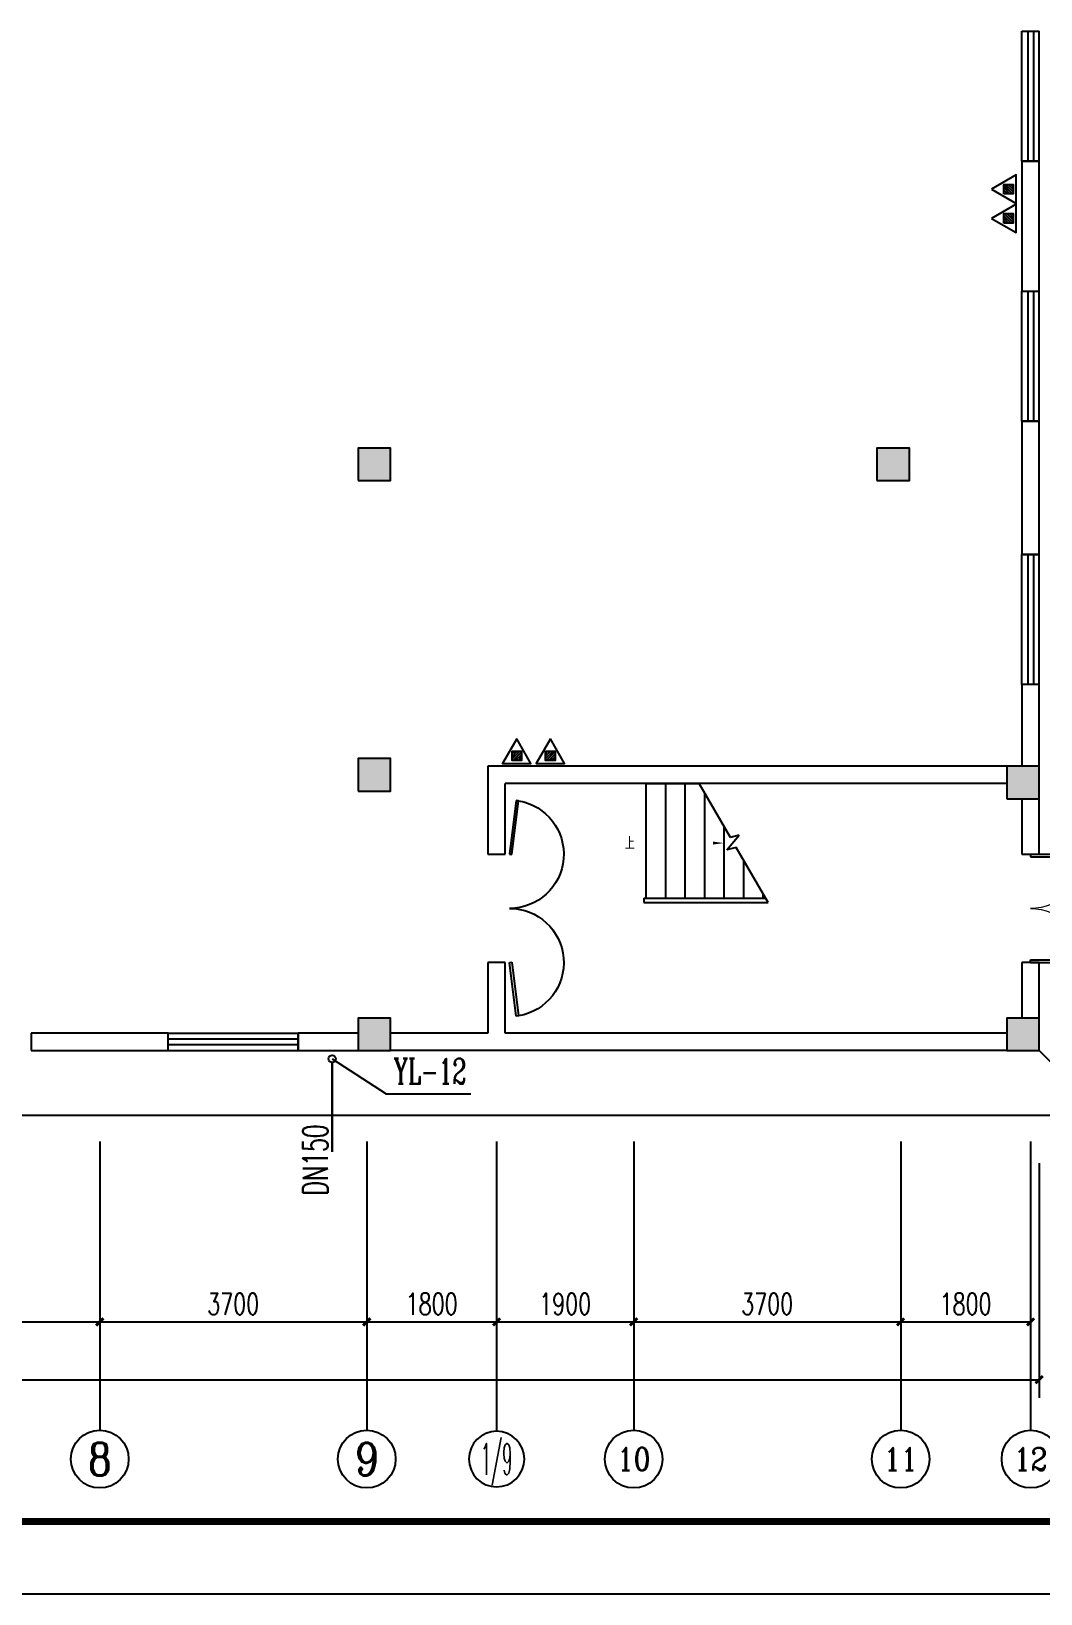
# Model space of a CAD drawing. Extents: x 343352 to 417652, y 770641 to 1036530.
# Drawn here: x 375494 to 389486, y 858981 to 880624 of the extents above; entities that cross this region are included whole.
import ezdxf
from ezdxf.enums import TextEntityAlignment as Align

# ---------------------------------------------------------------- set-up
doc = ezdxf.new("R2010")
doc.units = 0
doc.header["$LTSCALE"] = 1000
doc.header["$MEASUREMENT"] = 0
doc.linetypes.add('CENTER2', pattern=[1.125, 0.75, -0.125, 0.125, -0.125])
for name, color, linetype in [('AXIS', 3, 'Continuous'), ('AXIS_TEXT', 7, 'Continuous'), ('COLUMN', 9, 'Continuous'), ('DIM_SYMB', 3, 'Continuous'), ('DIM_雨水', 3, 'Continuous'), ('EQUIP_消防', 7, 'Continuous'), ('PIPE-雨水', 4, 'CENTER2'), ('PUB_HATCH', 8, 'Continuous'), ('PUB_TITLE', 4, 'Continuous'), ('STAIR', 2, 'Continuous'), ('TEXT_消防', 7, 'Continuous'), ('VPIPE-雨水', 4, 'Continuous'), ('WALL', 9, 'Continuous'), ('WINDOW', 4, 'Continuous')]:
    doc.layers.add(name, color=color, linetype=linetype)
doc.styles.add('_TCH_AXIS', font='COMPLEX', dxfattribs={"bigfont": 'GBCBIG'})
doc.styles.add('_TCH_DIM', font='SIMPLEX', dxfattribs={"bigfont": 'GBCBIG'})
doc.styles.add('_TCH_DIM_T3', font='SIMPLEX', dxfattribs={"width": 0.705882, "bigfont": 'GBCBIG'})
doc.styles.add('_TWT_PIPEDN', font='SIMPLEX', dxfattribs={"width": 0.8, "height": 3.5, "bigfont": 'HZTXT'})
doc.styles.add('_TWT_SERIAL', font='COMPLEX', dxfattribs={"width": 0.8, "height": 3.5, "bigfont": 'HZTXT'})
doc.styles.add('COMPLEX', font='COMPLEX')
doc.dimstyles.new('_TCH_ARCH&&100', dxfattribs={"dimtxt": 297.5, "dimasz": 100, "dimexe": 250, "dimexo": 300, "dimgap": 100, "dimtad": 1, "dimdec": 0, "dimzin": 0, "dimdsep": 46, "dimtxsty": '_TCH_DIM_T3', "dimblk": 'ARCHTICK', "dimcen": 0.09, "dimclrt": 7, "dimazin": 2, "dimtfac": 1, "dimtdec": 0, "dimtix": 1, "dimtmove": 2, "dimatfit": 3, "dimfxl": 0, "dimtolj": 1, "dimtzin": 0, "dimarcsym": 0})

# ---------------------------------------------------------------- blocks, each defined once
blk = doc.blocks.new('_AXISO')
blk.add_circle((0, 0), 0.5)
at = {"layer": 'AXIS_TEXT', "style": 'COMPLEX', "width": 1.041667}
blk.add_attdef('A', text='', height=0.56, dxfattribs=at).set_placement((-0.25, -0.28), (0.25, -0.28), align=Align.FIT)
blk = doc.blocks.new('_ArchTick')
at = {"color": 0, "linetype": 'ByBlock', "const_width": 0.4}
blk.add_lwpolyline([(-0.5, -0.5), (0.5, 0.5)], dxfattribs=at)
blk = doc.blocks.new('*D200')
at = {"layer": 'AXIS', "color": 0, "lineweight": -2}
for p, q in [((372744, 864946), (372744, 862496)), ((376444, 864946), (376444, 862496)), ((372744, 862746), (376444, 862746))]:
    blk.add_line(p, q, dxfattribs=at)
at = {"layer": 'Defpoints', "color": 0}
for p in [(372744, 865246), (376444, 865246), (376444, 862746)]:
    blk.add_point(p, dxfattribs=at)
at = {"layer": 'AXIS', "color": 0, "lineweight": -2, "xscale": 100, "yscale": 100, "zscale": 100, "rotation": 180}
blk.add_blockref('_ArchTick', (372744, 862746), dxfattribs=at)
at = {"layer": 'AXIS', "color": 0, "lineweight": -2, "xscale": 100, "yscale": 100, "zscale": 100}
blk.add_blockref('_ArchTick', (376444, 862746), dxfattribs=at)
at = {"layer": 'AXIS', "color": 7, "insert": (374594, 862995), "char_height": 297.5, "attachment_point": 5, "style": '_TCH_DIM_T3'}
blk.add_mtext('\\A1;3700', dxfattribs=at)
blk = doc.blocks.new('*D201')
at = {"layer": 'AXIS', "color": 0, "lineweight": -2}
for p, q in [((376444, 864946), (376444, 862496)), ((380144, 864946), (380144, 862496)), ((376444, 862746), (380144, 862746))]:
    blk.add_line(p, q, dxfattribs=at)
at = {"layer": 'Defpoints', "color": 0}
for p in [(376444, 865246), (380144, 865246), (380144, 862746)]:
    blk.add_point(p, dxfattribs=at)
at = {"layer": 'AXIS', "color": 0, "lineweight": -2, "xscale": 100, "yscale": 100, "zscale": 100, "rotation": 180}
blk.add_blockref('_ArchTick', (376444, 862746), dxfattribs=at)
at = {"layer": 'AXIS', "color": 0, "lineweight": -2, "xscale": 100, "yscale": 100, "zscale": 100}
blk.add_blockref('_ArchTick', (380144, 862746), dxfattribs=at)
at = {"layer": 'AXIS', "color": 7, "insert": (378294, 862995), "char_height": 297.5, "attachment_point": 5, "style": '_TCH_DIM_T3'}
blk.add_mtext('\\A1;3700', dxfattribs=at)
blk = doc.blocks.new('*D202')
at = {"layer": 'AXIS', "color": 0, "lineweight": -2}
for p, q in [((380144, 864946), (380144, 862496)), ((381944, 864946), (381944, 862496)), ((380144, 862746), (381944, 862746))]:
    blk.add_line(p, q, dxfattribs=at)
at = {"layer": 'Defpoints', "color": 0}
for p in [(380144, 865246), (381944, 865246), (381944, 862746)]:
    blk.add_point(p, dxfattribs=at)
at = {"layer": 'AXIS', "color": 0, "lineweight": -2, "xscale": 100, "yscale": 100, "zscale": 100, "rotation": 180}
blk.add_blockref('_ArchTick', (380144, 862746), dxfattribs=at)
at = {"layer": 'AXIS', "color": 0, "lineweight": -2, "xscale": 100, "yscale": 100, "zscale": 100}
blk.add_blockref('_ArchTick', (381944, 862746), dxfattribs=at)
at = {"layer": 'AXIS', "color": 7, "insert": (381044, 862995), "char_height": 297.5, "attachment_point": 5, "style": '_TCH_DIM_T3'}
blk.add_mtext('\\A1;1800', dxfattribs=at)
blk = doc.blocks.new('*D203')
at = {"layer": 'AXIS', "color": 0, "lineweight": -2}
for p, q in [((381944, 864946), (381944, 862496)), ((383844, 864946), (383844, 862496)), ((381944, 862746), (383844, 862746))]:
    blk.add_line(p, q, dxfattribs=at)
at = {"layer": 'Defpoints', "color": 0}
for p in [(381944, 865246), (383844, 865246), (383844, 862746)]:
    blk.add_point(p, dxfattribs=at)
at = {"layer": 'AXIS', "color": 0, "lineweight": -2, "xscale": 100, "yscale": 100, "zscale": 100, "rotation": 180}
blk.add_blockref('_ArchTick', (381944, 862746), dxfattribs=at)
at = {"layer": 'AXIS', "color": 0, "lineweight": -2, "xscale": 100, "yscale": 100, "zscale": 100}
blk.add_blockref('_ArchTick', (383844, 862746), dxfattribs=at)
at = {"layer": 'AXIS', "color": 7, "insert": (382894, 862995), "char_height": 297.5, "attachment_point": 5, "style": '_TCH_DIM_T3'}
blk.add_mtext('\\A1;1900', dxfattribs=at)
blk = doc.blocks.new('*D204')
at = {"layer": 'AXIS', "color": 0, "lineweight": -2}
for p, q in [((383844, 864946), (383844, 862496)), ((387544, 864946), (387544, 862496)), ((383844, 862746), (387544, 862746))]:
    blk.add_line(p, q, dxfattribs=at)
at = {"layer": 'Defpoints', "color": 0}
for p in [(383844, 865246), (387544, 865246), (387544, 862746)]:
    blk.add_point(p, dxfattribs=at)
at = {"layer": 'AXIS', "color": 0, "lineweight": -2, "xscale": 100, "yscale": 100, "zscale": 100, "rotation": 180}
blk.add_blockref('_ArchTick', (383844, 862746), dxfattribs=at)
at = {"layer": 'AXIS', "color": 0, "lineweight": -2, "xscale": 100, "yscale": 100, "zscale": 100}
blk.add_blockref('_ArchTick', (387544, 862746), dxfattribs=at)
at = {"layer": 'AXIS', "color": 7, "insert": (385694, 862995), "char_height": 297.5, "attachment_point": 5, "style": '_TCH_DIM_T3'}
blk.add_mtext('\\A1;3700', dxfattribs=at)
blk = doc.blocks.new('*D205')
at = {"layer": 'AXIS', "color": 0, "lineweight": -2}
for p, q in [((387544, 864946), (387544, 862496)), ((389344, 864946), (389344, 862496)), ((387544, 862746), (389344, 862746))]:
    blk.add_line(p, q, dxfattribs=at)
at = {"layer": 'Defpoints', "color": 0}
for p in [(387544, 865246), (389344, 865246), (389344, 862746)]:
    blk.add_point(p, dxfattribs=at)
at = {"layer": 'AXIS', "color": 0, "lineweight": -2, "xscale": 100, "yscale": 100, "zscale": 100, "rotation": 180}
blk.add_blockref('_ArchTick', (387544, 862746), dxfattribs=at)
at = {"layer": 'AXIS', "color": 0, "lineweight": -2, "xscale": 100, "yscale": 100, "zscale": 100}
blk.add_blockref('_ArchTick', (389344, 862746), dxfattribs=at)
at = {"layer": 'AXIS', "color": 7, "insert": (388444, 862995), "char_height": 297.5, "attachment_point": 5, "style": '_TCH_DIM_T3'}
blk.add_mtext('\\A1;1800', dxfattribs=at)
blk = doc.blocks.new('*D206')
at = {"layer": 'AXIS', "color": 0, "lineweight": -2}
for p, q in [((352224, 864946), (352224, 861696)), ((389464, 864946), (389464, 861696)), ((352224, 861946), (389464, 861946))]:
    blk.add_line(p, q, dxfattribs=at)
at = {"layer": 'Defpoints', "color": 0}
for p in [(352224, 865246), (389464, 865246), (389464, 861946)]:
    blk.add_point(p, dxfattribs=at)
at = {"layer": 'AXIS', "color": 0, "lineweight": -2, "xscale": 100, "yscale": 100, "zscale": 100, "rotation": 180}
blk.add_blockref('_ArchTick', (352224, 861946), dxfattribs=at)
at = {"layer": 'AXIS', "color": 0, "lineweight": -2, "xscale": 100, "yscale": 100, "zscale": 100}
blk.add_blockref('_ArchTick', (389464, 861946), dxfattribs=at)
at = {"layer": 'AXIS', "color": 7, "insert": (370844, 862195), "char_height": 297.5, "attachment_point": 5, "style": '_TCH_DIM_T3'}
blk.add_mtext('\\A1;37240', dxfattribs=at)
blk = doc.blocks.new('_FZH')
blk.add_lwpolyline([(-0.5, -0.5), (0.5, -0.5), (0.5, 0.5), (-0.5, 0.5)], close=True)
at = {"layer": 'PUB_HATCH'}
blk.add_solid([(-0.5, -0.5), (0.5, -0.5), (-0.5, 0.5), (0.5, 0.5)], dxfattribs=at)
blk = doc.blocks.new('$TCHSYS$WIN2D')
for p, q in [((-0.5, 0.5), (0.5, 0.5)), ((-0.5, 0.5), (-0.5, -0.5)), ((0.5, 0.5), (0.5, -0.5)), ((0.5, 0.167), (-0.5, 0.167)), ((0.5, -0.167), (-0.5, -0.167)), ((-0.5, -0.5), (0.5, -0.5))]:
    blk.add_line(p, q)
blk = doc.blocks.new('$DorLib2D$00000021')
for p, q in [((-0.993, 0.203), (-0.996, 0.181)), ((-0.996, 0.181), (-0.5, 0.12)), ((-0.497, 0.142), (-0.993, 0.203)), ((0.497, 0.142), (0.993, 0.203)), ((0.996, 0.181), (0.5, 0.12)), ((0.993, 0.203), (0.996, 0.181)), ((-0.5, 0.12), (-0.497, 0.142)), ((0.5, 0.12), (0.497, 0.142))]:
    blk.add_line(p, q)
blk.add_lwpolyline([(0.996, 0.181), (0.993, 0.203), (0.993, 0.203)])
for centre, start, end in [((-0.5, 0.12), 0, 170.3998), ((0.5, 0.12), 9.6002, 180)]:
    blk.add_arc(centre, 0.5, start, end)
blk = doc.blocks.new('$DorLib2D$00000002')
for p, q in [((-0.5, 0), (-0.5, 0.4875)), ((-0.475, 0.4875), (-0.5, 0.4875)), ((-0.475, 0), (-0.475, 0.4875)), ((0.475, 0), (0.475, 0.4875)), ((0.475, 0.4875), (0.5, 0.4875)), ((0.5, 0), (0.5, 0.4875)), ((-0.5, 0), (-0.475, 0)), ((0.5, 0), (0.475, 0))]:
    blk.add_line(p, q)
at = {"lineweight": 13}
for centre, start, end in [((-0.4875, 0), 0, 88.53072), ((0.4875, 0), 91.46928, 180)]:
    blk.add_arc(centre, 0.4875, start, end, dxfattribs=at)
blk = doc.blocks.new('$ATTACHMENT$00000214')
h = blk.add_hatch()
h.set_pattern_fill('ANSI31', color=256, scale=200, style=0)
h.set_pattern_definition([(45, (-38543.802, -6842.639), (-17.67767, 17.67767), [])])
h.paths.add_polyline_path([(-65, 2), (65, 2), (65, -128), (-65, -128)])
for points in [[(0, 172), (-198, -172), (198, -172)], [(-65, 2), (65, 2), (65, -128), (-65, -128)]]:
    blk.add_lwpolyline(points, close=True)

msp = doc.modelspace()

# ---------------------------------------------------------------- linework, layer by layer
at = {"color": 2}
msp.add_line((390364.3, 865603.7), (389464.3, 866503.7), dxfattribs=at)
msp.add_lwpolyline([(354144.3, 894643.7), (390364.3, 894643.7), (390364.3, 865603.7), (372744.3, 865603.7)], dxfattribs=at)
at = {"layer": 'AXIS'}
for p, q in [((376444.3, 865246.3), (376444.3, 861246.3)), ((380144.3, 865246.3), (380144.3, 861246.3)), ((381944.3, 865246.3), (381944.3, 861231.3)), ((383844.3, 865246.3), (383844.3, 861246.3)), ((387544.3, 865246.3), (387544.3, 861246.3)), ((389344.3, 865246.3), (389344.3, 861246.3))]:
    msp.add_line(p, q, dxfattribs=at)
at = {"layer": 'DIM_SYMB'}
msp.add_lwpolyline([(383879.3, 869378.7, 0, 0, 0), (385094.3, 869378.7, 0, 40, 0), (384944.3, 869378.7, 0, 0, 0)], format="xyseb", dxfattribs=at)
at = {"layer": 'DIM_雨水'}
for p, q in [((379664.2, 866389.7), (380414.6, 865903.2)), ((380414.6, 865903.2), (381588.7, 865903.2))]:
    msp.add_line(p, q, dxfattribs=at)
at = {"layer": 'PIPE-雨水', "const_width": 35}
msp.add_lwpolyline([(379664.2, 865100.6), (379664.2, 866339.7)], dxfattribs=at)
at = {"layer": 'PUB_TITLE'}
msp.add_lwpolyline([(343352.5, 858980.7), (402752.5, 858980.7), (402752.5, 900980.7), (343352.5, 900980.7)], close=True, dxfattribs=at)
at = {"layer": 'PUB_TITLE', "const_width": 100}
msp.add_lwpolyline([(345852.5, 859980.7), (401752.5, 859980.7), (401752.5, 899980.7), (345852.5, 899980.7)], close=True, dxfattribs=at)
at = {"layer": 'STAIR'}
for p, q in [((384014.3, 870203.7), (384753, 870203.7)), ((384014.3, 870203.7), (384014.3, 868613.7)), ((384284.3, 870203.7), (384284.3, 868613.7)), ((384554.3, 870203.7), (384554.3, 868613.7)), ((385184.4, 869456.6), (384753, 870203.7)), ((384824.3, 870080.2), (384824.3, 868613.7)), ((385094.3, 869612.6), (385094.3, 868613.7)), ((385133.9, 869283.3), (385306.8, 869489.3)), ((385306.8, 869489.3), (385184.4, 869456.6)), ((385264.3, 869318.2), (385133.9, 869283.3)), ((385705.7, 868553.7), (385264.3, 869318.2)), ((385364.3, 869144.9), (385364.3, 868613.7)), ((383984.3, 868613.7), (385671, 868613.7)), ((383984.3, 868613.7), (383984.3, 868553.7)), ((383984.3, 868553.7), (385705.7, 868553.7)), ((384014.3, 868553.7), (385705.7, 868553.7)), ((385634.3, 868677.3), (385634.3, 868613.7))]:
    msp.add_line(p, q, dxfattribs=at)
at = {"layer": 'VPIPE-雨水'}
msp.add_circle((379664.2, 866389.7), 50, dxfattribs=at)
at = {"layer": 'WALL'}
for p, q in [((389464.3, 878823.7), (389224.3, 878823.7)), ((389224.3, 878823.7), (389224.3, 877023.7)), ((389464.3, 877023.7), (389464.3, 878823.7)), ((389224.3, 877023.7), (389464.3, 877023.7)), ((389464.3, 875223.7), (389224.3, 875223.7)), ((389224.3, 875223.7), (389224.3, 873373.7)), ((389464.3, 873373.7), (389464.3, 875223.7)), ((389224.3, 873373.7), (389464.3, 873373.7)), ((389464.3, 871573.7), (389224.3, 871573.7)), ((389224.3, 871573.7), (389224.3, 870443.7)), ((389464.3, 870443.7), (389464.3, 871573.7)), ((389014.3, 870443.7), (381824.3, 870443.7)), ((381824.3, 870443.7), (381824.3, 869223.7)), ((389014.3, 870203.7), (382064.3, 870203.7)), ((382064.3, 869223.7), (382064.3, 870203.7)), ((389224.3, 869993.7), (389224.3, 869223.7)), ((389464.3, 869223.7), (389464.3, 869993.7)), ((381824.3, 869223.7), (382064.3, 869223.7)), ((389224.3, 869223.7), (389464.3, 869223.7)), ((382064.3, 867723.7), (381824.3, 867723.7)), ((381824.3, 867723.7), (381824.3, 866743.7)), ((382064.3, 866743.7), (382064.3, 867723.7)), ((389464.3, 867723.7), (389224.3, 867723.7)), ((389224.3, 867723.7), (389224.3, 866953.7)), ((389464.3, 866953.7), (389464.3, 867723.7)), ((377394.3, 866743.7), (375494.3, 866743.7)), ((375494.3, 866743.7), (375494.3, 866503.7)), ((377394.3, 866503.7), (377394.3, 866743.7)), ((380024.3, 866743.7), (379194.3, 866743.7)), ((379194.3, 866743.7), (379194.3, 866503.7)), ((381824.3, 866743.7), (380474.3, 866743.7)), ((389014.3, 866743.7), (382064.3, 866743.7)), ((375494.3, 866503.7), (377394.3, 866503.7)), ((379194.3, 866503.7), (380024.3, 866503.7)), ((381944.3, 866503.7), (380474.3, 866503.7)), ((389014.3, 866503.7), (381944.3, 866503.7))]:
    msp.add_line(p, q, dxfattribs=at)

# ---------------------------------------------------------------- block references
at = {"layer": 'AXIS'}
ref = msp.add_blockref('_AXISO', (376444.3, 860846.3), dxfattribs=dict(at, xscale=800, yscale=800, zscale=800))
ref.add_attrib('A', '8', dxfattribs={"layer": 'AXIS_TEXT', "height": 452, "style": '_TCH_AXIS', "width": 1.097143}).set_placement((376279, 860620.3), (376609.7, 860620.3), align=Align.FIT)
ref = msp.add_blockref('_AXISO', (380144.3, 860846.3), dxfattribs=dict(at, xscale=800, yscale=800, zscale=800))
ref.add_attrib('A', '9', dxfattribs={"layer": 'AXIS_TEXT', "height": 452, "style": '_TCH_AXIS', "width": 1.097143}).set_placement((379979, 860620.3), (380309.7, 860620.3), align=Align.FIT)
ref = msp.add_blockref('_AXISO', (381944.3, 860846.3), dxfattribs=dict(at, xscale=-770.0000000000001, yscale=770.0000000000001, zscale=770.0000000000001))
ref.add_attrib('A', '1/9', dxfattribs={"layer": 'AXIS_TEXT', "height": 435.58, "style": '_TCH_AXIS', "width": 0.411765}).set_placement((381726.6, 860628.5), (382162.1, 860628.5), align=Align.FIT)
ref = msp.add_blockref('_AXISO', (383844.3, 860846.3), dxfattribs=dict(at, xscale=800, yscale=800, zscale=800))
ref.add_attrib('A', '10', dxfattribs={"layer": 'AXIS_TEXT', "height": 316.03, "style": '_TCH_AXIS', "width": 1.05931}).set_placement((383613.2, 860688.2), (384075.5, 860688.2), align=Align.FIT)
ref = msp.add_blockref('_AXISO', (387544.3, 860846.3), dxfattribs=dict(at, xscale=800, yscale=800, zscale=800))
ref.add_attrib('A', '11', dxfattribs={"layer": 'AXIS_TEXT', "height": 313.55, "style": '_TCH_AXIS', "width": 1.294798}).set_placement((387312.4, 860689.5), (387776.3, 860689.5), align=Align.FIT)
ref = msp.add_blockref('_AXISO', (389344.3, 860846.3), dxfattribs=dict(at, xscale=800, yscale=800, zscale=800))
ref.add_attrib('A', '12', dxfattribs={"layer": 'AXIS_TEXT', "height": 313.55, "style": '_TCH_AXIS', "width": 1.071557}).set_placement((389112.4, 860689.5), (389576.3, 860689.5), align=Align.FIT)
at = {"layer": 'COLUMN', "xscale": 450, "yscale": 450, "zscale": 450}
for p in [(380249.3, 874623.7), (387439.3, 874623.7), (380249.3, 870323.7), (389239.3, 870218.7), (380249.3, 866728.7), (389239.3, 866728.7)]:
    msp.add_blockref('_FZH', p, dxfattribs=at)
at = {"layer": 'EQUIP_消防', "rotation": 90}
for p in [(388974.8, 878438.1), (388974.8, 878032.2)]:
    msp.add_blockref('$ATTACHMENT$00000214', p, dxfattribs=at)
at = {"layer": 'EQUIP_消防'}
for p in [(382222.4, 870650.7), (382688.9, 870650.7)]:
    msp.add_blockref('$ATTACHMENT$00000214', p, dxfattribs=at)
at = {"layer": 'WINDOW'}
for name, p, xscale, yscale, zscale, rotation in [('$TCHSYS$WIN2D', (389344.3, 879723.7), 1800, 240, 1800, 90), ('$TCHSYS$WIN2D', (389344.3, 876123.7), 1800, 240, 1800, 90), ('$TCHSYS$WIN2D', (389344.3, 872473.7), 1800, -240, 1800, 90), ('$DorLib2D$00000021', (381944.3, 868473.7), -1500, 1500, -1500, 270), ('$DorLib2D$00000002', (389344.3, 868473.7), 1500, -1500, 1500, 90), ('$TCHSYS$WIN2D', (378294.3, 866623.7), -1800, 240, -1800, 180)]:
    msp.add_blockref(name, p, dxfattribs=dict(at, xscale=xscale, yscale=yscale, zscale=zscale, rotation=rotation))

# ---------------------------------------------------------------- texts
at = {"layer": 'DIM_SYMB', "color": 7, "style": '_TCH_DIM'}
msp.add_text('上', height=168.8, dxfattribs=at).set_placement((383722.6, 869291.2))
at = {"layer": 'DIM_雨水', "color": 7, "style": '_TWT_SERIAL', "width": 0.64}
msp.add_text('YL-12', height=350, dxfattribs=at).set_placement((380516, 866043.2))
at = {"layer": 'TEXT_消防', "style": '_TWT_PIPEDN', "width": 0.64}
msp.add_text('DN150', height=350, rotation=90, dxfattribs=at).set_placement((379606.9, 864495.1))

# ---------------------------------------------------------------- dimensions: what is measured, and where the dimension line sits
at = {"layer": 'AXIS'}
for p1, p2, distance, picture, middle in [((352224.3, 865246.3), (389464.3, 865246.3), -3300, '*D206', (370844.3, 862195)), ((372744.3, 865246.3), (376444.3, 865246.3), -2500, '*D200', (374594.3, 862995)), ((376444.3, 865246.3), (380144.3, 865246.3), -2500, '*D201', (378294.3, 862995)), ((380144.3, 865246.3), (381944.3, 865246.3), -2500, '*D202', (381044.3, 862995)), ((381944.3, 865246.3), (383844.3, 865246.3), -2500, '*D203', (382894.3, 862995)), ((383844.3, 865246.3), (387544.3, 865246.3), -2500, '*D204', (385694.3, 862995)), ((387544.3, 865246.3), (389344.3, 865246.3), -2500, '*D205', (388444.3, 862995))]:
    dim = msp.add_aligned_dim(p1=p1, p2=p2, distance=distance, dimstyle='_TCH_ARCH&&100', dxfattribs=at)
    dim.commit()
    dim.dimension.update_dxf_attribs({"geometry": picture, "text_midpoint": middle})

doc.saveas('drawing.dxf')
